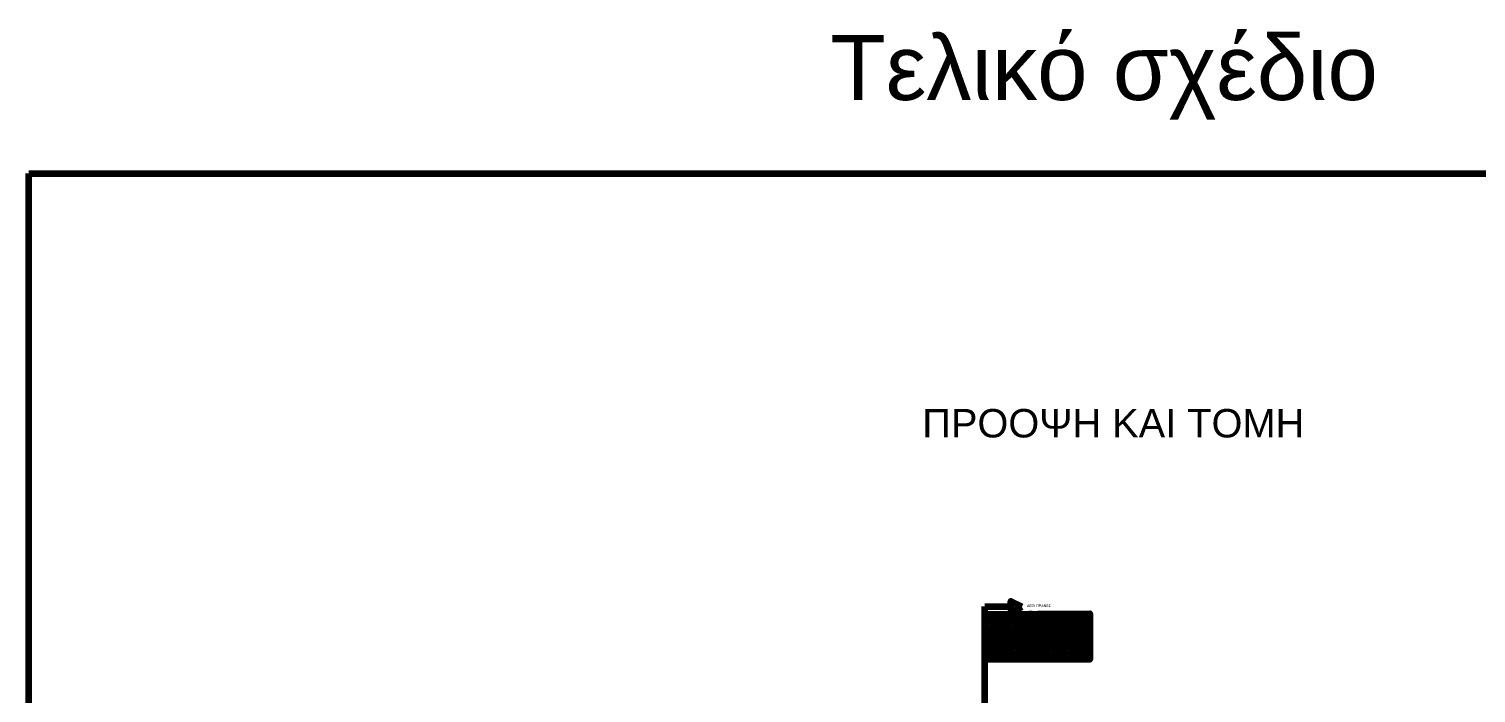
# Model space of a CAD drawing. Header units: metres. Extents: x -2 to 550, y -115 to 198.
# Drawn here: x 381.5 to 492.9, y -15 to 36.2 of the extents above; entities that cross this region are included whole.
import ezdxf

# ---------------------------------------------------------------- set-up
doc = ezdxf.new("R2010")
doc.units = ezdxf.units.M
doc.header["$MEASUREMENT"] = 0
doc.layers.add('ΦΡΑΓΜΑ', color=7, linetype='Continuous')
doc.styles.get("Standard").update_dxf_attribs({"font": 'arial.ttf'})

msp = doc.modelspace()

# ---------------------------------------------------------------- hatches: boundary and pattern name
at = {"layer": 'Defpoints', "lineweight": 100, "true_color": 0xffffff}
h = msp.add_hatch(dxfattribs=at)
h.set_pattern_fill('GRAVEL')
h.set_pattern_definition([(228.012788, (209.59457, -160.362985), (-8, -9), [0.134536, -13.319088]), (184.96974, (209.504567, -160.462985), (12, 1), [0.230868, -22.8559248]), (132.510447, (209.27457, -160.482985), (10, -11), [0.162788, -16.1160326]), (267.273689, (208.884567, -160.732985), (1, 20), [0.210238, -20.813558]), (292.833654, (208.874567, -160.942985), (-5, 12), [0.206155, -20.409373]), (357.273689, (208.954567, -161.132985), (-20, 1), [0.210238, -20.813558]), (37.69424, (209.164567, -161.142985), (-13, -10), [0.278029, -27.5248485]), (72.255328, (209.384567, -160.972985), (7, 22), [0.262488, -25.9863215]), (121.429566, (209.464567, -160.722985), (-8, 13), [0.21095, -20.884073]), (175.236358, (209.35457, -160.542985), (11, -1), [0.240832, -11.8007626]), (222.397438, (209.114567, -160.522985), (-12, -11), [0.311448, -30.833375]), (138.814075, (209.87457, -160.742985), (-7, 6), [0.106301, -10.5238448]), (171.469234, (209.794567, -160.672985), (13, -2), [0.202237, -20.0215114]), (225, (209.5946, -160.643), (-1e-16, -1), [0.141421, -1.2727926]), (203.19859, (209.52457, -160.52298), (5, 2), [0.076158, -7.539615]), (291.80141, (209.45457, -160.55298), (-1, 3), [0.107703, -5.2774618]), (30.963757, (209.49457, -160.65298), (3, 2), [0.174929, -5.656023]), (161.56505, (209.64457, -160.563), (2, -1), [0.126491, -3.0357867]), (16.38954, (208.87457, -160.552985), (10, 3), [0.1772, -17.542845]), (70.346176, (209.04457, -160.502985), (-4, -11), [0.148661, -14.7174077]), (293.19859, (209.64457, -160.36298), (-2, 5), [0.152315, -7.463458]), (343.61046, (209.70457, -160.502985), (-10, 3), [0.1772, -17.542845]), (339.443955, (208.87457, -161.17298), (-5, 2), [0.17088, -8.3731237]), (294.77514, (209.03457, -161.232985), (-5, 11), [0.143178, -14.174643]), (66.80141, (209.65457, -161.36298), (2, 5), [0.152315, -7.463458]), (17.354025, (209.71457, -161.222985), (-13, -4), [0.167631, -16.5954236]), (69.443955, (209.16457, -161.36298), (-2, -5), [0.08544, -8.4585637]), (101.30993, (209.59457, -161.36298), (-1, 4), [0.05099, -5.0480295]), (165.96376, (209.58457, -161.31298), (3, -1), [0.206155, -3.9169506]), (186.009006, (209.38457, -161.262985), (10, 1), [0.19105, -18.9139232]), (303.69007, (209.49457, -160.74298), (-1, 2), [0.144222, -3.4613293]), (353.157227, (209.574567, -160.862985), (17, -2), [0.251794, -24.9275626]), (60.945396, (209.82457, -160.89298), (-4, -7), [0.102956, -10.192674]), (90, (209.8746, -160.803), (-1, 1), [0.06, -0.94]), (120.256437, (209.36457, -161.232985), (4, -7), [0.138924, -13.75352]), (48.012788, (209.29457, -161.112985), (8, 9), [0.269072, -13.184552]), (0, (209.4746, -160.913), (1, 1), [0.26, -0.74]), (325.304846, (209.73457, -160.912985), (10, -7), [0.158114, -15.6532743]), (254.054604, (209.86457, -161.00298), (-1, -4), [0.145602, -7.134508]), (207.645975, (209.824567, -161.142985), (-19, -10), [0.237065, -23.4694742]), (175.426079, (209.614567, -161.252985), (-13, 1), [0.250799, -24.8290734])])
h.paths.add_polyline_path([(463.181, -8.882), (455.098, -8.916), (455.098, -12.416), (463.181, -12.416)])

# ---------------------------------------------------------------- linework, layer by layer
at = {"layer": 'Defpoints', "lineweight": 100}
msp.add_line((455.098, -8.347), (457.108, -8.347), dxfattribs=at)
msp.add_lwpolyline([(381.504, 25.014), (549.83, 25.014), (549.83, -115.005), (381.504, -115.005)], close=True, dxfattribs=at)
at = {"layer": 'Defpoints', "color": 2, "lineweight": 100, "transparency": 33554687}
msp.add_lwpolyline([(455.098, -71.563), (455.098, -71.563), (455.098, -8.347)], dxfattribs=at)
at = {"layer": 'Defpoints', "lineweight": 100, "transparency": 33554457}
msp.add_lwpolyline([(455.098, -8.916), (463.181, -8.882), (463.181, -12.416), (455.098, -12.416)], dxfattribs=at)
at = {"layer": 'Defpoints', "lineweight": 100}
for points in [[(457.108, -8.347), (457.108, -7.919), (457.943, -8.337)], [(457.108, -8.347), (457.108, -8.774), (457.943, -8.357)]]:
    msp.add_lwpolyline(points, dxfattribs=at)

# ---------------------------------------------------------------- texts
at = {"layer": 'Defpoints', "lineweight": 100, "insert": (458.34, -8.181), "char_height": 0.2, "attachment_point": 1}
msp.add_mtext_dynamic_manual_height_columns('ΔΕΞΙ ΠΡΑΝΕΣ', width=2.22676, gutter_width=1, heights=[0], dxfattribs=at)
at = {"layer": 'ΦΡΑΓΜΑ', "lineweight": 100, "attachment_point": 1}
for s, insert, char_height in [(' Τελικό σχέδιο ', (441.263, 35.676), 5), ('ΠΡΟΟΨΗ KAI TOMH', (450.275, 6.876), 2.19)]:
    msp.add_mtext_dynamic_manual_height_columns(s, width=95.41032, gutter_width=10.95, heights=[0], dxfattribs=dict(at, insert=insert, char_height=char_height))

doc.saveas('drawing.dxf')
